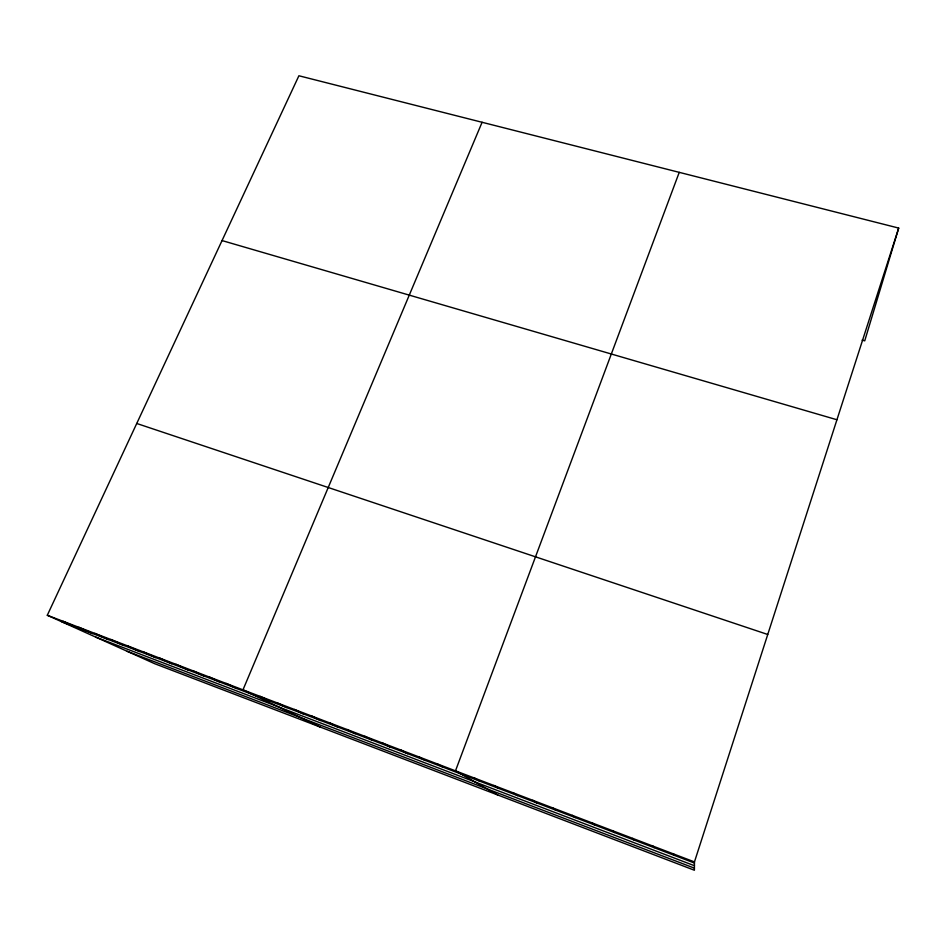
<?xml version="1.0" encoding="UTF-8"?>
<svg xmlns="http://www.w3.org/2000/svg" width="946" height="946" viewBox="0 0 946 946"><rect width="100%" height="100%" fill="white"/><g stroke="black" fill="none" stroke-linecap="round" stroke-linejoin="round"><path stroke-width="1.42" d="M898.7 228.081L694.459 861.912L694.399 870.237L154.706 663.714L47.3 615.267L298.901 75.763L898.7 228.081L864.727 340.844L862.113 340.122M679.24 172.349L455.499 770.836L497.927 795.054M482.093 122.282L242.98 689.847L320.458 727.143M222.038 240.568L836.938 419.752M136.732 423.477L767.738 634.482M47.3 615.267L694.459 861.912M61.75 621.782L694.447 863.048M95.783 637.131L694.435 865.72M127.213 651.309L694.411 868.144M63.015 621.25L77.158 627.659M78.825 627.281L92.673 633.572M94.754 633.347L108.282 639.531M110.777 639.461L123.985 645.515M126.918 645.61L139.807 651.546M143.165 651.806L155.723 657.612M159.519 658.038L171.746 663.725M175.98 664.305L187.876 669.874M192.558 670.631L204.111 676.071M209.255 676.993L220.453 682.303M226.059 683.39L236.902 688.57M260.02 696.339L270.142 701.246M277.178 702.878L286.934 707.655M294.443 709.453L303.832 714.1M311.849 716.087L320.848 720.592M329.362 722.768L337.982 727.119M347.005 729.484L355.235 733.694M364.766 736.26L372.606 740.328M382.657 743.071L390.095 746.997M400.666 749.942L407.702 753.702M418.818 756.859L425.44 760.466M437.087 763.824L443.296 767.277M474.596 778.109L479.929 781.254M493.836 785.452L498.731 788.42M513.229 792.843L517.651 795.633M532.764 800.281L536.725 802.906M552.44 807.778L555.929 810.225M572.271 815.334L575.286 817.604M592.243 822.949L594.774 825.042M612.381 830.623L614.415 832.527M632.661 838.357L634.198 840.072M653.107 846.15L654.135 847.675M673.694 854.002L674.214 855.338"/></g></svg>
